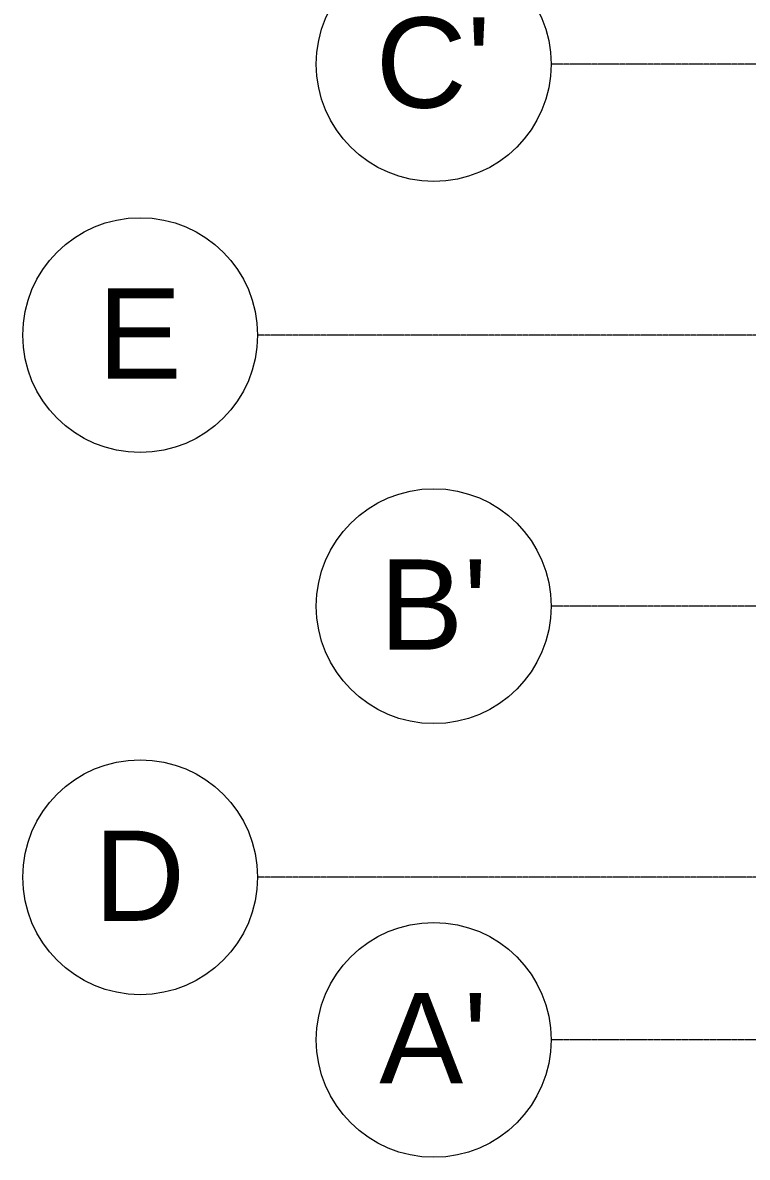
# Model space of a CAD drawing. Header units: millimetres. Extents: x -18178 to 96133, y -22425 to 61598.
# Drawn here: x -18178 to -10156, y 15630 to 28188 of the extents above; entities that cross this region are included whole.
import ezdxf

# ---------------------------------------------------------------- set-up
doc = ezdxf.new("R2010")
doc.units = ezdxf.units.MM
doc.linetypes.add('Centre', pattern=[10, 6, -1.25, 1.5, -1.25])
doc.layers.add('eae-bb-mım.', color=7, linetype='Continuous')
doc.layers.add('S-GRID', color=7, linetype='Continuous', lineweight=9)
doc.layers.add('S-GRID-IDEN', color=7, linetype='Continuous', lineweight=9)
doc.styles.add('Arial', font='arial.ttf')

# ---------------------------------------------------------------- blocks, each defined once
blk = doc.blocks.new('Grid - Arup_Grid_Head_Circle-39942-Busbar Distribution First Floor  Layout - Phase 1')
at = {"layer": 'S-GRID-IDEN', "color": 253, "lineweight": 18, "true_color": 0xaaaaaa}
blk.add_circle((0, 0), 6.5, dxfattribs=at)
blk = doc.blocks.new('IL021-ARP-ZZ-XX-M3-J-A-0001_rvt-1-Busbar Distribution First Floor  Layout - Phase 1')
at = {"layer": 'S-GRID', "color": 253, "linetype": 'Centre', "lineweight": 18, "true_color": 0xaaaaaa}
for p, q in [((13867, 27806), (-2358, 27806)), ((80153, 24806), (-5608, 24806)), ((13867, 21806), (-2358, 21806)), ((80153, 18806), (-5608, 18806)), ((13867, 17006), (-2358, 17006))]:
    blk.add_line(p, q, dxfattribs=at)
at = {"color": 253, "lineweight": 5, "true_color": 0xaaaaaa, "xscale": 200.0000000000001, "yscale": 200.0000000000001, "zscale": 200.0000000000001, "rotation": 90}
for p in [(-3658, 27806), (-6908, 24806), (-3658, 21806), (-6908, 18806), (-3658, 17006)]:
    blk.add_blockref('Grid - Arup_Grid_Head_Circle-39942-Busbar Distribution First Floor  Layout - Phase 1', p, dxfattribs=at)
at = {"layer": 'S-GRID-IDEN', "color": 253, "lineweight": 18, "true_color": 0xaaaaaa, "char_height": 1000, "attachment_point": 1, "style": 'Arial'}
for s, insert, width in [("C'", (-4301, 28323), 1555.27), ('E', (-7379, 25323), 1138.4), ("B'", (-4262, 22323), 1459.07), ('D', (-7419, 19323), 1234.6), ("A'", (-4262, 17523), 1459.07)]:
    blk.add_mtext(s, dxfattribs=dict(at, insert=insert, width=width))

msp = doc.modelspace()

# ---------------------------------------------------------------- block references
at = {"layer": 'eae-bb-mım.', "lineweight": 5}
msp.add_blockref('IL021-ARP-ZZ-XX-M3-J-A-0001_rvt-1-Busbar Distribution First Floor  Layout - Phase 1', (-9969.99989, -75.97871), dxfattribs=at)

doc.saveas('drawing.dxf')
